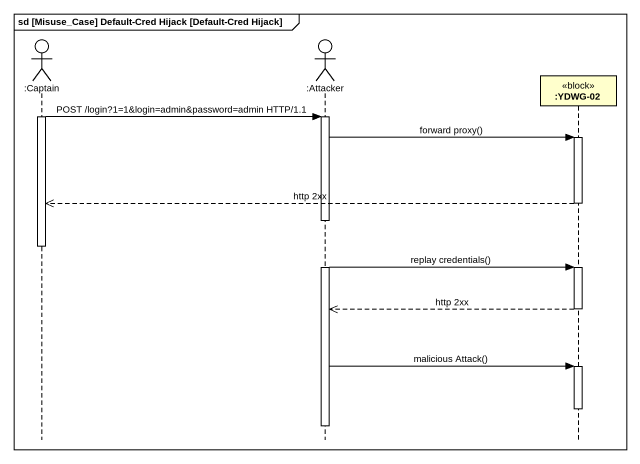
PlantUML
@startuml
mainframe sd [Misuse_Case] Default-Cred Hijack [Default-Cred Hijack]
hide footbox
actor ":Captain" as Captain
actor ":Attacker" as Attacker
participant ":YDWG-02" as YDWG_02 <<block>>

activate Captain
Captain -> Attacker : POST /login?1=1&login=admin&password=admin HTTP/1.1
activate Attacker
Attacker -> YDWG_02 : forward proxy()
activate YDWG_02
YDWG_02 -->> Captain : http 2xx
deactivate YDWG_02
deactivate Captain
Attacker -> YDWG_02 : replay credentials()
activate YDWG_02
YDWG_02 -->> Attacker : http 2xx
deactivate YDWG_02
Attacker -> YDWG_02 : malicious Attack()
activate YDWG_02
deactivate YDWG_02
deactivate Attacker
@enduml
